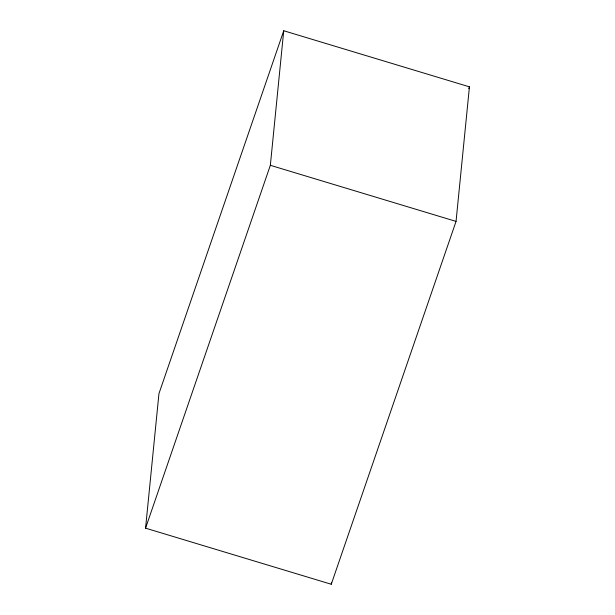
<?xml version="1.0" encoding="UTF-8"?>
<svg xmlns="http://www.w3.org/2000/svg" width="615" height="615" viewBox="0 0 615 615"><rect width="100%" height="100%" fill="white"/><g stroke="black" fill="none" stroke-linecap="round" stroke-linejoin="round"><path stroke-width="0.92" d="M145.563 528.162L158.954 393.6L283.738 30.75L469.437 86.838L456.046 221.4L331.262 584.25L145.563 528.162L270.346 165.312L283.738 30.75M331.262 584.25L331.447 582.344M468.815 88.652L469.437 86.838M270.346 165.312L456.046 221.4"/></g></svg>
